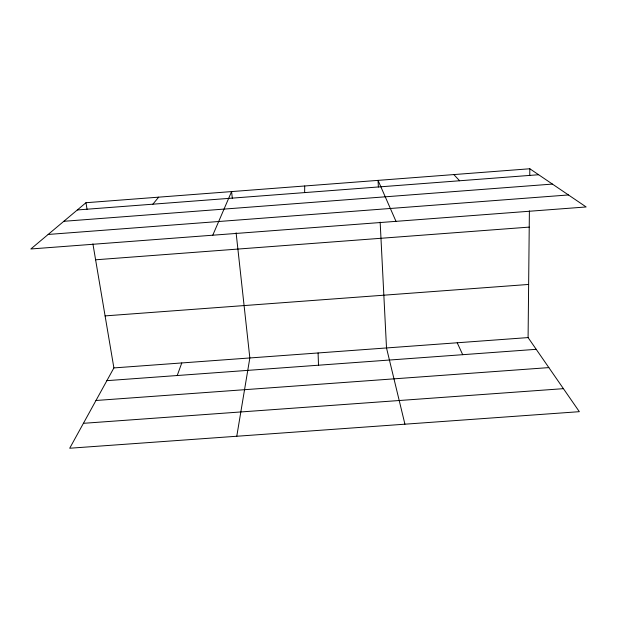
<?xml version="1.0" encoding="UTF-8"?>
<svg xmlns="http://www.w3.org/2000/svg" width="617" height="617" viewBox="0 0 617 617"><rect width="100%" height="100%" fill="white"/><g stroke="black" fill="none" stroke-linecap="round" stroke-linejoin="round"><path stroke-width="0.93" d="M92.912 243.885L113.89 367.917L69.713 448.235L579.34 411.678L528.09 337.584L529.394 210.852M529.756 175.467L529.826 168.765L85.956 202.723L30.85 248.975L586.15 206.957L529.826 168.765M304.636 192.604L304.713 185.987M236.774 436.25L249.839 357.96L236.103 232.779M177.226 375.522L181.776 362.95M212.772 235.208L231.583 191.586L232.324 198.288M152.877 204.188L158.669 197.162M77.333 209.957L538.618 174.734M63.829 221.295L552.416 184.082M48.141 234.46L568.45 194.957M95.604 259.796L529.224 227.11M105.091 315.896L528.638 284.445M113.89 367.917L528.09 337.584M106.88 380.658L536.204 349.322M95.974 400.487L548.852 367.601M83.418 423.316L563.421 388.664M453.827 174.58L459.619 180.766M457.205 342.774L462.711 354.69M395.998 221.349L378.044 180.38L378.383 187.02M404.929 424.188L386.512 347.957L380.157 222.143M85.956 202.723L87.059 209.271M318.087 352.963L318.503 365.218"/></g></svg>
